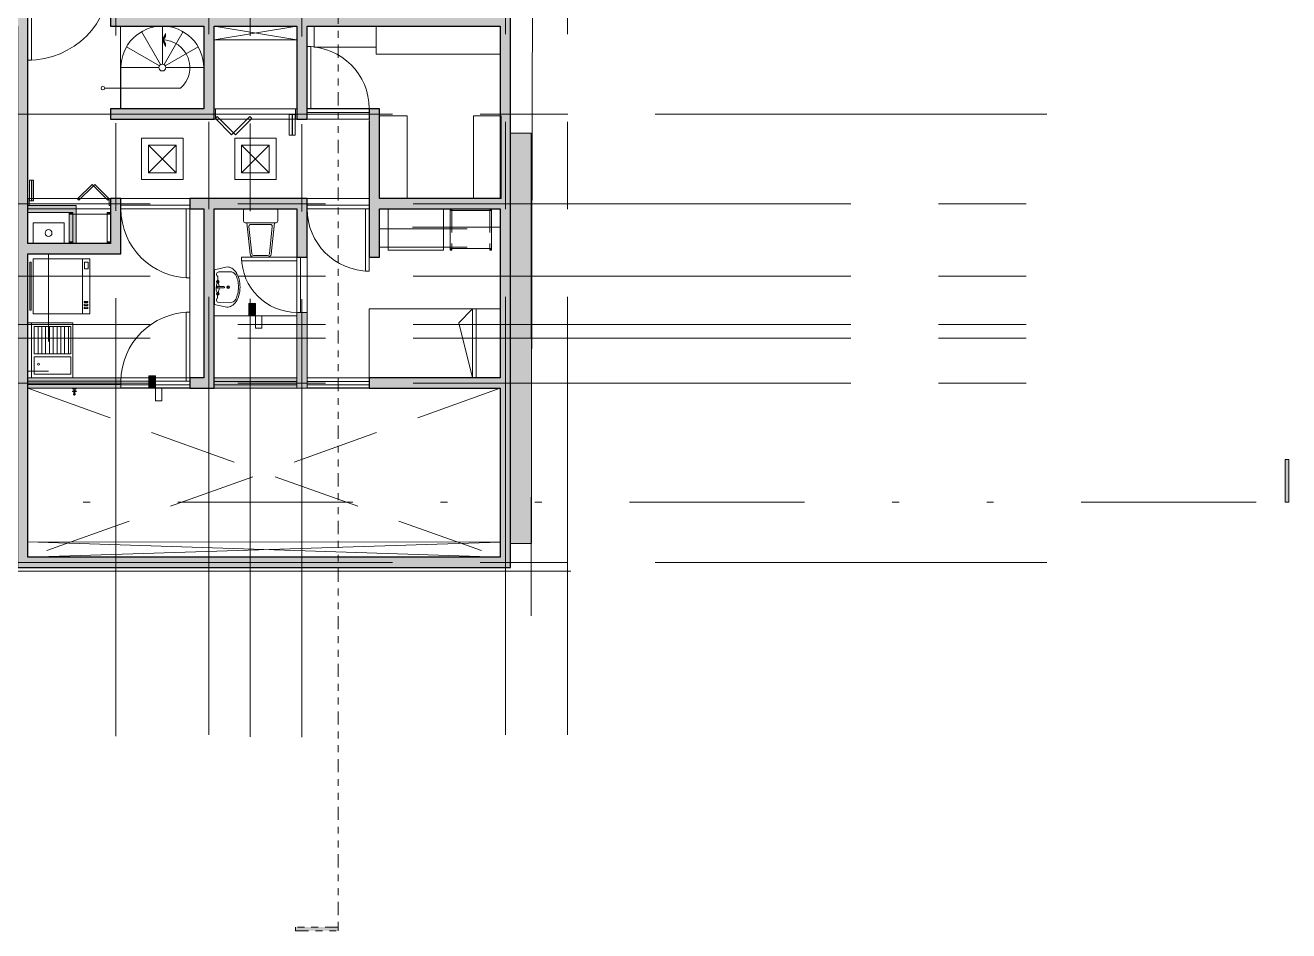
# Model space of a CAD drawing. Header units: metres. Extents: x -54 to 264, y -14 to 31.
# Drawn here: x 37.33 to 55.65, y -5.21 to 7.91 of the extents above; entities that cross this region are included whole.
import ezdxf
from ezdxf.enums import TextEntityAlignment as Align

# ---------------------------------------------------------------- set-up
doc = ezdxf.new("R2010")
doc.units = ezdxf.units.M
doc.header["$LTSCALE"] = 0.001
for name, pattern in [('CENTERX2', [101.6, 63.5, -12.7, 12.7, -12.7]), ('DIVIDEX2', [63.5, 25.4, -12.7, 0, -12.7, 0, -12.7]), ('HIDDEN2', [4.7625, 3.175, -1.5875]), ('HIDDENX2', [19.05, 12.7, -6.35])]:
    doc.linetypes.add(name, pattern=pattern)
doc.layers.get('0').update_dxf_attribs({"lineweight": 13, "true_color": 0x000000})
for name, color, linetype, lineweight, true_color in [('JACH-Anotaciones-Cotas-NivelesPiso-Grals', 7, 'Continuous', 13, 0x000000), ('JACH-Anotaciones-Cotas-NivelesPiso-Grals @ 0.075', 7, 'Continuous', 13, 0x000000), ('Jach-Anotaciones-Hatch-Lum100%', 7, 'Continuous', 13, 0x000000), ('Jach-Anotaciones-Hatch-Lum20%', 7, 'Continuous', 13, 0xcccccc), ('Jach-Anotaciones-Hatch-Lum30%', 7, 'Continuous', 9, 0xb3b3b3), ('Jach-Anotaciones-Hatch-Lum50%', 9, 'Continuous', 13, 0x808080), ('Jach-Anotaciones-Hatch-Lum80%', 250, 'Continuous', 13, 0x333333), ('JACH-Anotaciones-Lineas-CORTE', 7, 'DIVIDEX2', 18, 0x000000), ('JACH-Anotaciones-Lineas-CORTE @ 0.075', 7, 'DIVIDEX2', 18, 0x000000), ('JACH-Anotaciones-Lineas-EJES', 7, 'CENTERX2', 9, 0x666666), ('Jach-Anotaciones-LineasDetalle0.09mm', 7, 'Continuous', 15, 0x000000), ('JACH-Anotaciones-Textos-Lum100%', 7, 'Continuous', 13, 0x000000), ('JACH-Arq-Lineas-Piso', 7, 'Continuous', 13, 0x1a1a1a), ('JACH-Arq-Lineas-Proyeccion', 250, 'HIDDENX2', 13, 0x333333), ('JACH-Arq-Líneas-ProyeccionCerramientos', 7, 'HIDDENX2', 13, 0x000000), ('JACH-Arq-Mobiliario01-', 250, 'Continuous', 9, 0x333333), ('JACH-Arq-Muros01-Carga', 7, 'Continuous', 25, 0x000000), ('JACH-Arq-Muros03Bajos', 7, 'Continuous', 13, 0x404040), ('JACH-Arq-Puertas01-', 7, 'Continuous', 13, 0x404040), ('JACH-Arq-Ventanas-BajasyPisoTecho', 7, 'Continuous', 13, 0x404040)]:
    doc.layers.add(name, color=color, linetype=linetype, lineweight=lineweight, true_color=true_color)
doc.styles.add('01c-Arial-JACH(3mm)', font='arial.ttf', dxfattribs={"height": 3})

# ---------------------------------------------------------------- blocks, each defined once
blk = doc.blocks.new('*U74')
at = {"lineweight": 0, "ltscale": 100}
blk.add_wipeout([(0.075, 0.17), (0.075, -0.02), (-0.925, -0.02), (-0.925, 0.17)], dxfattribs=at).dxf.layer = 'Jach-Anotaciones-Hatch-Lum50%'
at = {"lineweight": 0}
blk.add_arc((0.075, 0), 1, 180, 270, dxfattribs=at)
at = {"lineweight": 30}
blk.add_wipeout([(0.021, 0), (0.021, -1), (0.075, -1), (0.075, 0)], dxfattribs=at)
blk.add_lwpolyline([(0.021, 0), (0.021, -1), (0.075, -1), (0.075, 0)], close=True)
at = {"layer": 'Jach-Anotaciones-Hatch-Lum50%', "color": 9}
blk.add_lwpolyline([(0.075, 0.054), (-0.925, 0.054), (-0.925, 0), (0.075, 0)], close=True, dxfattribs=at)
blk = doc.blocks.new('*U99')
at = {"lineweight": 0, "ltscale": 100}
h = blk.add_hatch(color=256, dxfattribs=at)
h.dxf.hatch_style = 1
h.paths.add_polyline_path([(0, 0), (0, -1.25), (2.4, -1.25), (2.4, 0)])
for points in [[(-2.4, 1.25), (-2.4, 0), (0, 0), (0, 1.25)], [(0, 0), (0, -1.25), (2.4, -1.25), (2.4, 0)]]:
    blk.add_lwpolyline(points, close=True, dxfattribs=at)
blk = doc.blocks.new('*U576')
at = {"layer": 'JACH-Anotaciones-Cotas-NivelesPiso-Grals @ 0.075', "xscale": -0.07500000000000002, "yscale": 0.07500000000000002, "zscale": 0.07500000000000002, "rotation": 269.9999999999965}
blk.add_blockref('*U99', (39.221, 2.65), dxfattribs=at)
blk = doc.blocks.new('*U70')
at = {"lineweight": 0, "ltscale": 100}
blk.add_wipeout([(-0.075, 0.17), (-0.075, -0.02), (1.125, -0.02), (1.125, 0.17)], dxfattribs=at).dxf.layer = 'Jach-Anotaciones-Hatch-Lum50%'
at = {"lineweight": 0}
blk.add_arc((-0.075, 0), 1.2, 270, 360, dxfattribs=at)
at = {"lineweight": 30}
blk.add_wipeout([(-0.021, 0), (-0.021, -1.2), (-0.075, -1.2), (-0.075, 0)], dxfattribs=at)
blk.add_lwpolyline([(-0.021, 0), (-0.021, -1.2), (-0.075, -1.2), (-0.075, 0)], close=True)
at = {"layer": 'Jach-Anotaciones-Hatch-Lum50%', "color": 9}
blk.add_lwpolyline([(-0.075, 0.054), (1.125, 0.054), (1.125, 0), (-0.075, 0)], close=True, dxfattribs=at)
blk = doc.blocks.new('*U77')
at = {"lineweight": 0, "ltscale": 100}
blk.add_wipeout([(0.075, 0.17), (0.075, -0.02), (-0.925, -0.02), (-0.925, 0.17)], dxfattribs=at).dxf.layer = 'Jach-Anotaciones-Hatch-Lum50%'
at = {"lineweight": 0}
blk.add_arc((0.075, 0), 1, 180, 270, dxfattribs=at)
at = {"lineweight": 30}
blk.add_wipeout([(0.021, 0), (0.021, -1), (0.075, -1), (0.075, 0)], dxfattribs=at)
blk.add_lwpolyline([(0.021, 0), (0.021, -1), (0.075, -1), (0.075, 0)], close=True)
at = {"layer": 'Jach-Anotaciones-Hatch-Lum50%', "color": 9}
blk.add_lwpolyline([(0.075, 0.054), (-0.925, 0.054), (-0.925, 0), (0.075, 0)], close=True, dxfattribs=at)
blk = doc.blocks.new('*U75')
at = {"lineweight": 0, "ltscale": 100}
blk.add_wipeout([(1.075, -0.17), (1.075, 0.02), (0.175, 0.02), (0.175, -0.17)], dxfattribs=at).dxf.layer = 'Jach-Anotaciones-Hatch-Lum50%'
at = {"lineweight": 0}
blk.add_arc((1.075, 0), 0.9, 90, 180, dxfattribs=at)
at = {"lineweight": 30}
blk.add_wipeout([(1.021, 0), (1.021, 0.9), (1.075, 0.9), (1.075, 0)], dxfattribs=at)
blk.add_lwpolyline([(1.021, 0), (1.021, 0.9), (1.075, 0.9), (1.075, 0)], close=True)
at = {"layer": 'Jach-Anotaciones-Hatch-Lum50%', "color": 9}
blk.add_lwpolyline([(1.075, -0.054), (0.175, -0.054), (0.175, 0), (1.075, 0)], close=True, dxfattribs=at)
blk = doc.blocks.new('*U76')
at = {"lineweight": 0, "ltscale": 100}
blk.add_wipeout([(0.245, 1), (0.055, 1), (0.055, 0.2), (0.245, 0.2)], dxfattribs=at).dxf.layer = 'Jach-Anotaciones-Hatch-Lum50%'
at = {"lineweight": 0}
blk.add_arc((0.075, 1), 0.8, 180, 270, dxfattribs=at)
at = {"lineweight": 30}
blk.add_wipeout([(0.075, 0.946), (-0.725, 0.946), (-0.725, 1), (0.075, 1)], dxfattribs=at)
blk.add_lwpolyline([(0.075, 0.946), (-0.725, 0.946), (-0.725, 1), (0.075, 1)], close=True)
at = {"layer": 'Jach-Anotaciones-Hatch-Lum50%', "color": 9}
blk.add_lwpolyline([(0.129, 1), (0.129, 0.2), (0.075, 0.2), (0.075, 1)], close=True, dxfattribs=at)
blk = doc.blocks.new('A$C274B7A8C')
for p, q in [((0, 0.525), (0, 0.675)), ((0.025, 0.7), (0.475, 0.7)), ((0.5, 0.675), (0.5, 0.525)), ((0.475, 0.5), (0.025, 0.5)), ((0.05, 0.5), (0.098, 0.045)), ((0.081, 0.447), (0.123, 0.047)), ((0.106, 0.475), (0.394, 0.475)), ((0.377, 0.047), (0.419, 0.447)), ((0.402, 0.045), (0.45, 0.5)), ((0.148, 0.025), (0.352, 0.025)), ((0.148, 0), (0.352, 0))]:
    blk.add_line(p, q)
for centre, radius, start, end in [((0.025, 0.675), 0.025, 90, 180), ((0.475, 0.675), 0.025, 0, 90), ((0.025, 0.525), 0.025, 180, 270), ((0.106, 0.45), 0.025, 90, 186.009), ((0.394, 0.45), 0.025, 353.991, 90), ((0.475, 0.525), 0.025, 270, 0), ((0.148, 0.05), 0.05, 186.009, 270), ((0.148, 0.05), 0.025, 186.009, 270), ((0.352, 0.05), 0.025, 270, 353.991), ((0.352, 0.05), 0.05, 270, 353.991)]:
    blk.add_arc(centre, radius, start, end)
blk = doc.blocks.new('A$C6AA41FE3')
at = {"linetype": 'ByBlock'}
for p, q in [((0.192, 0.585), (0.373, 0.544)), ((0.303, 0.514), (0.147, 0.519)), ((0.32, 0.513), (0.303, 0.514)), ((0.331, 0.507), (0.32, 0.513)), ((0.325, 0.452), (0.331, 0.455)), ((0.325, 0.409), (0.325, 0.452)), ((0.338, 0.498), (0.331, 0.507)), ((0.331, 0.455), (0.338, 0.464)), ((0.342, 0.487), (0.338, 0.498)), ((0.338, 0.464), (0.342, 0.475)), ((0.342, 0.475), (0.342, 0.487)), ((0.369, 0.04), (0.369, 0.544)), ((0.369, 0.544), (0.377, 0.544)), ((0.377, 0.041), (0.377, 0.544)), ((0.153, 0.295), (0.188, 0.295)), ((0.175, 0.315), (0.175, 0.277)), ((0.233, 0.303), (0.324, 0.303)), ((0.233, 0.302), (0.233, 0.303)), ((0.233, 0.286), (0.233, 0.287)), ((0.324, 0.286), (0.233, 0.286)), ((0.324, 0.303), (0.324, 0.302)), ((0.324, 0.286), (0.324, 0.286)), ((0.324, 0.138), (0.324, 0.194)), ((0.144, 0.069), (0.307, 0.072)), ((0.188, 0), (0.369, 0.04)), ((0.307, 0.072), (0.319, 0.074)), ((0.319, 0.074), (0.33, 0.08)), ((0.337, 0.123), (0.324, 0.138)), ((0.33, 0.08), (0.337, 0.089)), ((0.342, 0.112), (0.337, 0.123)), ((0.337, 0.089), (0.342, 0.1)), ((0.342, 0.1), (0.342, 0.112)), ((0.377, 0.041), (0.369, 0.041))]:
    blk.add_line(p, q, dxfattribs=at)
for centre, radius in [((0.324, 0.389), 0.0195), ((0.324, 0.389), 0.00849), ((0.172, 0.295), 0.0195), ((0.324, 0.214), 0.0195), ((0.324, 0.214), 0.00849)]:
    blk.add_circle(centre, radius, dxfattribs=at)
for centre, radius, start, end in [((0.241, 0.38), 0.221, 122.6461, 147.0936), ((0.186, 0.467), 0.118, 89.1785, 123.1413), ((0.188, 0.467), 0.118, 87.9266, 89.8113), ((0.474, 0.289), 0.474, 165.1956, 179.4863), ((0.33, 0.324), 0.326, 147.383, 164.6821), ((0.5, 0.291), 0.477, 167.7656, 179.7702), ((0.327, 0.326), 0.3, 152.1306, 167.3001), ((0.219, 0.381), 0.179, 147.7588, 151.7723), ((0.144, 0.429), 0.09, 88.2595, 147.7588), ((0.484, 0.302), 0.182, 157.4645, 179.7061), ((0.18, 0.304), 0.168, 334.4875, 24.1794), ((0.474, 0.293), 0.474, 180.0316, 194.3223), ((0.5, 0.294), 0.477, 180.2298, 192.2344), ((0.327, 0.259), 0.3, 192.6999, 207.8694), ((0.231, 0.294), 0.0078, 80.1551, 279.8449), ((0.484, 0.302), 0.182, 184.8087, 202.5355), ((0.324, 0.294), 0.013, 218.4979, 141.5021), ((0.324, 0.294), 0.0134, 270, 90), ((0.324, 0.294), 0.00798, 270, 90), ((0.33, 0.26), 0.326, 194.841, 212.14), ((0.24, 0.205), 0.221, 212.4413, 236.8887), ((0.219, 0.204), 0.179, 208.2281, 209.9799), ((0.142, 0.159), 0.09, 209.9799, 271.0537), ((0.185, 0.118), 0.118, 236.4084, 270.3713), ((0.186, 0.118), 0.118, 269.7541, 270.9471)]:
    blk.add_arc(centre, radius, start, end, dxfattribs=at)
blk = doc.blocks.new('A$C45054F6D')
at = {"linetype": 'Continuous'}
for p, q in [((0, 575), (560, 575)), ((0, 0), (0, 575)), ((34, 610), (522, 610)), ((34, 596), (34, 610)), ((522, 596), (34, 596)), ((522, 610), (522, 596)), ((560, 575), (560, 0)), ((560, 75), (0, 75)), ((33, 53), (103, 53)), ((33, 16), (33, 53)), ((103, 16), (33, 16)), ((103, 53), (103, 16)), ((432, 22), (432, 58)), ((432, 58), (444, 58)), ((444, 22), (432, 22)), ((444, 58), (444, 22)), ((462, 22), (462, 58)), ((462, 58), (474, 58)), ((474, 22), (462, 22)), ((474, 58), (474, 22)), ((492, 22), (492, 58)), ((492, 58), (504, 58)), ((504, 22), (492, 22)), ((504, 58), (504, 22)), ((560, 0), (0, 0))]:
    blk.add_line(p, q, dxfattribs=at)
blk = doc.blocks.new('A$C22696d2a')
for p, q in [((0, 0.65), (0.8, 0.65)), ((0, 0), (0, 0.65)), ((0.055, 0.623), (0.305, 0.623)), ((0.055, 0.093), (0.055, 0.623)), ((0.305, 0.093), (0.305, 0.623)), ((0.348, 0.623), (0.745, 0.623)), ((0.348, 0.093), (0.348, 0.623)), ((0.348, 0.588), (0.745, 0.588)), ((0.745, 0.093), (0.745, 0.623)), ((0.8, 0), (0.8, 0.65)), ((0.348, 0.533), (0.745, 0.533)), ((0.348, 0.478), (0.745, 0.478)), ((0.348, 0.423), (0.745, 0.423)), ((0.348, 0.368), (0.745, 0.368)), ((0.348, 0.313), (0.745, 0.313)), ((0.348, 0.258), (0.745, 0.258)), ((0.348, 0.203), (0.745, 0.203)), ((0, 0.055), (0.8, 0.055)), ((0, 0), (0.8, 0)), ((0.055, 0.093), (0.305, 0.093)), ((0.348, 0.148), (0.745, 0.148)), ((0.348, 0.093), (0.745, 0.093))]:
    blk.add_line(p, q)
blk.add_circle((0.198, 0.155), 0.015)
blk = doc.blocks.new('A$C68751BDF')
for p, q in [((-0.1, 1.9), (-0.1, 0)), ((0.9, 1.9), (-0.1, 1.9)), ((0.9, 0), (0.9, 1.9)), ((-0.05, 1.55), (-0.1, 1.55)), ((-0.1, 1.5), (0.7, 1.3)), ((0.9, 1.5), (-0.1, 1.5)), ((-0.1, 1.5), (0.7, 1.3)), ((0.9, 1.5), (-0.1, 1.5)), ((0.9, 1.55), (-0.05, 1.55)), ((0.7, 1.3), (0.9, 1.5)), ((0.7, 1.3), (0.9, 1.5)), ((-0.1, 0), (0.9, 0))]:
    blk.add_line(p, q)
blk = doc.blocks.new('*U78')
at = {"lineweight": 0, "ltscale": 100}
blk.add_wipeout([(0.075, 0.17), (0.075, -0.02), (-0.825, -0.02), (-0.825, 0.17)], dxfattribs=at).dxf.layer = 'Jach-Anotaciones-Hatch-Lum50%'
at = {"lineweight": 0}
blk.add_arc((0.075, 0), 0.9, 180, 270, dxfattribs=at)
at = {"lineweight": 30}
blk.add_wipeout([(0.021, 0), (0.021, -0.9), (0.075, -0.9), (0.075, 0)], dxfattribs=at)
blk.add_lwpolyline([(0.021, 0), (0.021, -0.9), (0.075, -0.9), (0.075, 0)], close=True)
at = {"layer": 'Jach-Anotaciones-Hatch-Lum50%', "color": 9}
blk.add_lwpolyline([(0.075, 0.054), (-0.825, 0.054), (-0.825, 0), (0.075, 0)], close=True, dxfattribs=at)
blk = doc.blocks.new('*U93')
at = {"lineweight": 0, "ltscale": 100}
h = blk.add_hatch(color=256, dxfattribs=at)
h.dxf.hatch_style = 1
h.paths.add_polyline_path([(0, 0), (0, -1.25), (2.4, -1.25), (2.4, 0)])
for points in [[(-2.4, 1.25), (-2.4, 0), (0, 0), (0, 1.25)], [(0, 0), (0, -1.25), (2.4, -1.25), (2.4, 0)]]:
    blk.add_lwpolyline(points, close=True, dxfattribs=at)
blk = doc.blocks.new('*U586')
at = {"layer": 'JACH-Anotaciones-Cotas-NivelesPiso-Grals @ 0.075', "xscale": -0.07500000000000002, "yscale": 0.07500000000000002, "zscale": 0.07500000000000002, "rotation": 270}
blk.add_blockref('*U93', (40.671, 3.7), dxfattribs=at)
blk = doc.blocks.new('*U293')
at = {"lineweight": 0, "ltscale": 100}
h = blk.add_hatch(color=256, dxfattribs=at)
h.dxf.hatch_style = 1
h.paths.add_polyline_path([(-345.27, 0), (-344.58, 0), (-344.58, 8.25), (-345.27, 8.25)])
blk.add_lwpolyline([(-345.27, 8.25), (-344.58, 8.25), (-344.58, 0), (-345.27, 0)], close=True, dxfattribs=at)
at = {"linetype": 'DIVIDEX2', "lineweight": 0, "ltscale": 100}
blk.add_lwpolyline([(-810.48, 0), (-344.58, 0)], dxfattribs=at)
at = {"lineweight": 0, "ltscale": 100, "style": '01c-Arial-JACH(3mm)'}
for tag, p in [('JACH-SECCIONMURO', (-815.98, 2.11)), ('NO.DEPLANO', (-815.98, -1.99))]:
    blk.add_attdef(tag, text='', height=3, dxfattribs=at).set_placement(p, align=Align.MIDDLE_CENTER)
blk = doc.blocks.new('*U651')
at = {"layer": 'JACH-Anotaciones-Lineas-CORTE @ 0.075', "xscale": -0.075, "yscale": 0.075, "zscale": 0.075, "rotation": 90}
blk.add_blockref('*U293', (41.871, -31.058), dxfattribs=at)

msp = doc.modelspace()

# ---------------------------------------------------------------- hatches: boundary and pattern name
at = {"ltscale": 100}
h = msp.add_hatch(color=256, dxfattribs=at)
h.dxf.hatch_style = 1
h.paths.add_polyline_path([(39.321, 7.7), (39.365, 7.793), (39.365, 7.751), (39.336, 7.7)])
h = msp.add_hatch(color=256, dxfattribs=at)
h.dxf.hatch_style = 1
h.paths.add_polyline_path([(39.321, 7.7), (39.365, 7.607), (39.365, 7.649), (39.336, 7.7)])
at = {"layer": 'Jach-Anotaciones-Hatch-Lum20%', "ltscale": 100}
h = msp.add_hatch(color=256, dxfattribs=at)
h.dxf.hatch_style = 1
h.paths.add_polyline_path([(44.371, 6.35), (44.671, 6.35), (44.672, 0.4), (44.371, 0.4)])
at = {"layer": 'Jach-Anotaciones-Hatch-Lum30%', "ltscale": 100}
h = msp.add_hatch(color=256, dxfattribs=at)
h.dxf.hatch_style = 1
h.paths.add_polyline_path([(37.971, 4.75), (37.971, 5.2), (37.371, 5.2), (37.371, 5.3), (38.071, 5.3), (38.071, 4.75)])
at = {"layer": 'Jach-Anotaciones-Hatch-Lum50%', "ltscale": 100}
h = msp.add_hatch(color=256, dxfattribs=at)
h.dxf.hatch_style = 1
h.paths.add_polyline_path([(40.071, 2.8), (41.271, 2.8), (41.271, 2.65), (40.071, 2.65)])
at = {"layer": 'JACH-Anotaciones-Lineas-CORTE', "lineweight": 0, "ltscale": 100}
h = msp.add_hatch(color=256, dxfattribs=at)
h.dxf.hatch_style = 1
h.paths.add_polyline_path([(55.603, 1), (55.655, 1), (55.655, 1.619), (55.603, 1.619)])

# ---------------------------------------------------------------- linework, layer by layer
at = {"ltscale": 100}
for points in [[(39.321, 7.7), (39.365, 7.793), (39.365, 7.751), (39.336, 7.7)], [(39.321, 7.7), (39.365, 7.607), (39.365, 7.649), (39.336, 7.7)]]:
    msp.add_lwpolyline(points, close=True, dxfattribs=at)
at = {"layer": 'Jach-Anotaciones-Hatch-Lum100%', "ltscale": 100}
for points in [[(44.371, 6.35), (44.671, 6.35), (44.672, 0.4), (44.371, 0.4)], [(40.071, 2.8), (41.271, 2.8), (41.271, 2.65), (40.071, 2.65)], [(40.071, 2.7), (40.071, 2.75), (41.271, 2.75), (41.271, 2.7)]]:
    msp.add_lwpolyline(points, close=True, dxfattribs=at)
at = {"layer": 'JACH-Anotaciones-Lineas-CORTE', "ltscale": 100}
msp.add_lwpolyline([(-6.735, 2.2), (6.795, 2.2), (6.795, 1), (55.603, 1)], dxfattribs=at)
at = {"layer": 'JACH-Anotaciones-Lineas-CORTE', "lineweight": 0, "ltscale": 100}
msp.add_lwpolyline([(55.603, 1.619), (55.655, 1.619), (55.655, 1), (55.603, 1)], close=True, dxfattribs=at)
at = {"layer": 'JACH-Anotaciones-Lineas-EJES', "ltscale": 100}
for points in [[(39.996, -2.375), (39.996, 25.89)], [(44.296, -2.375), (44.296, 25.875)], [(45.196, -2.375), (45.196, 25.875)], [(-4.331, 0.125), (52.147, 0.125)]]:
    msp.add_lwpolyline(points, dxfattribs=at)
at = {"layer": 'Jach-Anotaciones-LineasDetalle0.09mm', "ltscale": 100}
for points in [[(40.071, 6.55), (40.09, 6.55), (40.09, 6.7), (40.071, 6.7)], [(41.162, 6.621), (41.162, 6.321), (41.202, 6.321), (41.202, 6.621)], [(41.207, 6.621), (41.207, 6.321), (41.247, 6.321), (41.247, 6.621)], [(41.271, 6.55), (41.252, 6.55), (41.252, 6.7), (41.271, 6.7)], [(40.354, 6.353), (40.118, 6.589), (40.09, 6.561), (40.326, 6.325)], [(40.354, 6.353), (40.59, 6.589), (40.618, 6.561), (40.382, 6.325)], [(37.371, 5.4), (37.39, 5.4), (37.39, 5.3), (37.371, 5.3)], [(38.571, 5.4), (38.552, 5.4), (38.552, 5.3), (38.571, 5.3)], [(43.396, 4.65), (42.596, 4.65), (42.596, 5.25), (43.396, 5.25)], [(43.496, 5.225), (43.521, 5.225), (43.521, 5.25), (43.496, 5.25)], [(43.496, 5.225), (44.096, 5.225), (44.096, 4.675), (43.496, 4.675)], [(43.497, 5.226), (43.519, 5.226), (43.519, 5.248), (43.497, 5.248)], [(44.071, 5.225), (44.096, 5.225), (44.096, 5.25), (44.071, 5.25)], [(44.072, 5.226), (44.094, 5.226), (44.094, 5.248), (44.072, 5.248)], [(43.496, 4.675), (43.521, 4.675), (43.521, 4.65), (43.496, 4.65)], [(43.497, 4.673), (43.519, 4.673), (43.519, 4.651), (43.497, 4.651)], [(44.071, 4.675), (44.096, 4.675), (44.096, 4.65), (44.071, 4.65)], [(44.072, 4.673), (44.094, 4.673), (44.094, 4.651), (44.072, 4.651)]]:
    msp.add_lwpolyline(points, close=True, dxfattribs=at)
for points in [[(43.519, 5.248), (43.497, 5.226)], [(43.497, 5.248), (43.519, 5.226)], [(44.094, 5.248), (44.072, 5.226)], [(44.072, 5.248), (44.094, 5.226)], [(43.519, 4.651), (43.497, 4.673)], [(43.497, 4.651), (43.519, 4.673)], [(44.094, 4.651), (44.072, 4.673)], [(44.072, 4.651), (44.094, 4.673)]]:
    msp.add_lwpolyline(points, dxfattribs=at)
at = {"layer": 'JACH-Anotaciones-Textos-Lum100%', "ltscale": 100}
msp.add_circle((38.458, 7), 0.025, dxfattribs=at)
at = {"layer": 'JACH-Arq-Lineas-Piso', "ltscale": 100}
for points in [[(39.321, 7.9, 0.414214), (38.721, 7.3, 0.414214)], [(39.321, 7.9, -0.414214), (39.921, 7.3, -0.414214)]]:
    msp.add_lwpolyline(points, format="xyb", dxfattribs=at)
for points in [[(39.321, 7.35), (39.321, 7.9)], [(39.296, 7.343), (39.021, 7.82)], [(39.346, 7.343), (39.621, 7.82)], [(39.278, 7.325), (38.801, 7.6)], [(39.364, 7.325), (39.84, 7.6)], [(39.271, 7.3), (38.721, 7.3)], [(39.371, 7.3), (39.921, 7.3), (39.921, 6.7), (38.721, 6.7), (38.721, 7.3), (39.271, 7.3)], [(39.371, 7.3), (39.921, 7.3)], [(41.421, 2.65), (42.321, 2.65)], [(44.221, 0.2), (37.371, 0.422)], [(44.221, 0.42), (37.371, 0.202)]]:
    msp.add_lwpolyline(points, dxfattribs=at)
for points in [[(40.071, 7.9), (41.271, 7.9), (41.271, 7.7), (40.071, 7.7)], [(37.371, 0.422), (37.371, 0.202), (44.221, 0.2), (44.221, 0.42)]]:
    msp.add_lwpolyline(points, close=True, dxfattribs=at)
at = {"layer": 'JACH-Arq-Lineas-Piso'}
msp.add_lwpolyline([(45.243, 0), (44.671, 0), (44.671, -0.65)], dxfattribs=at)
at = {"layer": 'JACH-Arq-Lineas-Piso', "ltscale": 100}
msp.add_circle((39.321, 7.3), 0.05, dxfattribs=at)
at = {"layer": 'JACH-Arq-Lineas-Proyeccion', "ltscale": 100}
for points in [[(40.071, 7.9), (41.271, 7.7)], [(41.271, 7.9), (40.071, 7.7)], [(40.071, 6.7), (41.271, 6.7)], [(40.071, 6.55), (41.271, 6.55)], [(39.121, 6.175), (39.521, 5.775)], [(39.521, 6.175), (39.121, 5.775)], [(40.471, 6.175), (40.871, 5.775)], [(40.871, 6.175), (40.471, 5.775)], [(37.971, 5.175), (38.021, 5.2)], [(38.021, 5.175), (37.971, 5.2)], [(38.521, 5.175), (38.571, 5.2)], [(38.571, 5.175), (38.521, 5.2)], [(37.971, 4.75), (38.021, 4.775)], [(38.021, 4.75), (37.971, 4.775)], [(38.521, 4.75), (38.571, 4.775)], [(38.571, 4.75), (38.521, 4.775)], [(42.471, 4.694), (44.221, 4.694)]]:
    msp.add_lwpolyline(points, dxfattribs=at)
for points in [[(39.021, 5.675), (39.621, 5.675), (39.621, 6.275), (39.021, 6.275)], [(40.371, 5.675), (40.971, 5.675), (40.971, 6.275), (40.371, 6.275)], [(39.121, 5.775), (39.521, 5.775), (39.521, 6.175), (39.121, 6.175)], [(40.471, 5.775), (40.871, 5.775), (40.871, 6.175), (40.471, 6.175)], [(38.021, 5.2), (37.971, 5.2), (37.971, 5.175), (38.021, 5.175)], [(37.971, 4.75), (38.571, 4.75), (38.571, 5.175), (38.521, 5.175), (38.521, 5.175), (37.971, 5.175)], [(37.971, 5.175), (38.021, 5.175), (38.021, 4.75), (37.971, 4.75)], [(38.571, 5.2), (38.521, 5.2), (38.521, 5.175), (38.571, 5.175)], [(38.521, 5.175), (38.571, 5.175), (38.571, 4.75), (38.521, 4.75)], [(42.471, 4.962), (44.221, 4.962), (44.221, 4.987), (42.471, 4.987)], [(38.021, 4.775), (37.971, 4.775), (37.971, 4.75), (38.021, 4.75)], [(38.571, 4.775), (38.521, 4.775), (38.521, 4.75), (38.571, 4.75)]]:
    msp.add_lwpolyline(points, close=True, dxfattribs=at)
at = {"layer": 'JACH-Arq-Lineas-Proyeccion', "linetype": 'HIDDEN2', "ltscale": 100}
for points in [[(43.496, 5.225), (43.521, 5.225), (43.521, 4.675), (43.496, 4.675)], [(44.096, 5.225), (44.071, 5.225), (44.071, 4.675), (44.096, 4.675)]]:
    msp.add_lwpolyline(points, close=True, dxfattribs=at)
at = {"layer": 'JACH-Arq-Lineas-Proyeccion', "lineweight": 0, "ltscale": 100}
msp.add_lwpolyline([(37.371, 4.6), (37.671, 4.6), (37.671, 2.9), (37.371, 2.9)], close=True, dxfattribs=at)
at = {"layer": 'JACH-Arq-Líneas-ProyeccionCerramientos', "lineweight": 0, "ltscale": 100}
msp.add_lwpolyline([(38.716, 6.7), (38.716, 7.9)], dxfattribs=at)
for points in [[(37.371, 5.4), (38.571, 5.4), (38.571, 5.25), (37.371, 5.25)], [(42.321, 2.8), (41.421, 2.8), (41.421, 2.655), (42.321, 2.655)]]:
    msp.add_lwpolyline(points, close=True, dxfattribs=at)
at = {"layer": 'JACH-Arq-Mobiliario01-', "ltscale": 500000}
for p, q in [((38.048, 2.65), (38.018, 2.65)), ((38.018, 2.65), (38.018, 2.644)), ((38.018, 2.644), (38.021, 2.644)), ((38.046, 2.644), (38.021, 2.644)), ((38.073, 2.65), (38.043, 2.65)), ((38.043, 2.65), (38.043, 2.644)), ((38.043, 2.644), (38.046, 2.644)), ((38.071, 2.644), (38.046, 2.644)), ((38.046, 2.644), (38.048, 2.644)), ((38.048, 2.644), (38.048, 2.65)), ((38.071, 2.644), (38.073, 2.644)), ((38.073, 2.644), (38.073, 2.65))]:
    msp.add_line(p, q, dxfattribs=at)
at = {"layer": 'JACH-Arq-Mobiliario01-', "ltscale": 100}
for points in [[(42.421, 7.897), (44.221, 7.897), (44.221, 7.495), (42.421, 7.495)], [(42.471, 6.6), (42.871, 6.6), (42.871, 5.4), (42.471, 5.4)], [(43.833, 6.6), (44.233, 6.6), (44.233, 5.4), (43.833, 5.4)], [(37.446, 5.05), (37.896, 5.05), (37.896, 4.75), (37.446, 4.75)]]:
    msp.add_lwpolyline(points, close=True, dxfattribs=at)
msp.add_circle((37.671, 4.9), 0.05, dxfattribs=at)
at = {"layer": 'JACH-Arq-Mobiliario01-', "ltscale": 500000}
for centre, radius, start, end in [((38.035, 2.67), 0.0626, 263.0972, 276.8877), ((38.035, 2.541), 0.0621, 83.0858, 96.9293), ((37.96, 2.623), 0.0766, 350.0497, 16.113), ((38.046, 2.563), 0.0125, 129.6118, 50.8442), ((38.046, 2.563), 0.0125, 134.4716, 45.5284), ((38.046, 2.605), 0.0116, 10.8732, 169.1268), ((38.046, 2.605), 0.0116, 190.8726, 349.1274), ((37.877, 2.581), 0.161, 353.6054, 5.7852), ((38.057, 2.67), 0.0626, 263.1123, 276.9028), ((38.057, 2.541), 0.0621, 83.0707, 96.9142), ((38.214, 2.581), 0.161, 174.2148, 186.3946), ((38.132, 2.623), 0.0766, 163.887, 189.9503), ((38.046, 2.563), 0.00875, 180, 0)]:
    msp.add_arc(centre, radius, start, end, dxfattribs=at)
for centre, major_axis, ratio, start_param, end_param in [((38.024, 2.605), (-0.00646, 0), 0.495413, 4.111151, 8.45522), ((38.046, 2.605), (-0.00655, 0), 0.490667, 4.084846, 5.339932), ((38.046, 2.605), (-0.00655, 0), 0.490667, 0.948644, 2.192949)]:
    msp.add_ellipse(centre, major_axis=major_axis, ratio=ratio, start_param=start_param, end_param=end_param, dxfattribs=at)
at = {"layer": 'JACH-Arq-Mobiliario01-', "ltscale": 500000, "extrusion": (0, 0, -1)}
msp.add_ellipse((38.068, 2.605), major_axis=(0.00646, 0), ratio=0.495413, start_param=4.111151, end_param=8.45522, dxfattribs=at)
at = {"layer": 'JACH-Arq-Muros03Bajos', "ltscale": 100}
msp.add_lwpolyline([(37.971, 4.75), (37.971, 5.2), (37.371, 5.2), (37.371, 5.3), (38.071, 5.3), (38.071, 4.75)], close=True, dxfattribs=at)
at = {"layer": 'JACH-Arq-Puertas01-', "ltscale": 100}
for points in [[(37.422, 5.367), (37.422, 5.667), (37.395, 5.667), (37.395, 5.367)], [(37.454, 5.367), (37.454, 5.667), (37.427, 5.667), (37.427, 5.367)], [(38.321, 5.587), (38.109, 5.375), (38.09, 5.394), (38.302, 5.606)], [(38.321, 5.587), (38.533, 5.375), (38.552, 5.394), (38.34, 5.606)]]:
    msp.add_lwpolyline(points, close=True, dxfattribs=at)
at = {"layer": 'JACH-Arq-Ventanas-BajasyPisoTecho', "ltscale": 100}
msp.add_lwpolyline([(41.421, 2.7), (41.421, 2.75), (42.321, 2.75), (42.321, 2.7)], close=True, dxfattribs=at)

# ---------------------------------------------------------------- block references
at = {"layer": 'JACH-Arq-Mobiliario01-', "ltscale": 100, "xscale": -0.001428571428571471, "yscale": 0.001428571428571471, "zscale": 0.001428571428571471, "rotation": 90}
msp.add_blockref('A$C45054F6D', (38.27, 4.527), dxfattribs=at)
at = {"layer": 'JACH-Arq-Mobiliario01-', "ltscale": 100, "xscale": -1, "rotation": 270}
for name, p in [('A$C68751BDF', (42.321, 2.9)), ('A$C22696d2a', (37.371, 2.8))]:
    msp.add_blockref(name, p, dxfattribs=at)
at = {"layer": 'JACH-Arq-Puertas01-', "ltscale": 100, "xscale": -1, "rotation": 180}
msp.add_blockref('*U74', (39.646, 2.752), dxfattribs=at)

# ---------------------------------------------------------------- next in the draw order: hatches: boundary and pattern name
at = {"layer": 'Jach-Anotaciones-Hatch-Lum50%', "ltscale": 100}
h = msp.add_hatch(color=256, dxfattribs=at)
h.dxf.hatch_style = 1
h.paths.add_polyline_path([(37.371, 2.8), (38.721, 2.8), (38.721, 2.65), (37.371, 2.65)])
at = {"layer": 'Jach-Anotaciones-Hatch-Lum80%', "ltscale": 100}
h = msp.add_hatch(color=256, dxfattribs=at)
h.dxf.hatch_style = 1
h.paths.add_polyline_path([(44.221, 8.7), (44.221, 8.05), (40.671, 8.05), (40.671, 8.7), (40.521, 8.7), (40.521, 8.05), (38.721, 8.05), (38.721, 8.775), (38.571, 8.775), (38.571, 7.9), (39.921, 7.9), (39.921, 6.7), (38.571, 6.7), (38.571, 6.55), (40.071, 6.55), (40.071, 7.9), (41.271, 7.9), (41.271, 6.55), (41.421, 6.55), (41.421, 7.9), (44.221, 7.9), (44.221, 5.4), (42.471, 5.4), (42.471, 6.7), (42.321, 6.7), (42.321, 4.55), (42.471, 4.55), (42.471, 5.25), (44.221, 5.25), (44.221, 2.8), (42.321, 2.8), (42.321, 2.65), (44.221, 2.65), (44.221, 0.2), (37.371, 0.2), (37.371, 2.65), (37.371, 2.8), (37.371, 4.6), (38.721, 4.6), (38.721, 5.4), (38.571, 5.4), (38.571, 5.325), (38.571, 4.75), (37.371, 4.75), (37.371, 8.775), (37.221, 8.775), (37.221, 8.05), (32.821, 8.05), (32.821, 8.775), (32.671, 8.775), (32.671, 8.625), (32.671, 7.2), (32.971, 7.2), (32.971, 7.9), (37.221, 7.9), (37.221, 0.05), (44.371, 0.05), (44.371, 8.55), (45.271, 8.55), (45.271, 8.7)])
h = msp.add_hatch(color=256, dxfattribs=at)
h.dxf.hatch_style = 1
h.paths.add_polyline_path([(41.271, 3.75), (41.271, 2.65), (41.421, 2.65), (41.421, 3.75)], flags=17)
h.paths.add_polyline_path([(40.071, 2.65), (40.071, 5.25), (41.271, 5.25), (41.271, 4.55), (41.421, 4.55), (41.421, 5.4), (39.721, 5.4), (39.721, 5.25), (39.921, 5.25), (39.921, 2.8), (39.721, 2.8), (39.721, 2.65)])

# ---------------------------------------------------------------- next in the draw order: linework, layer by layer
at = {"layer": 'Jach-Anotaciones-Hatch-Lum100%', "ltscale": 100}
for points in [[(37.371, 2.8), (38.721, 2.8), (38.721, 2.65), (37.371, 2.65)], [(37.371, 2.703), (37.371, 2.753), (38.721, 2.753), (38.721, 2.703)]]:
    msp.add_lwpolyline(points, close=True, dxfattribs=at)
at = {"layer": 'JACH-Anotaciones-Lineas-EJES', "ltscale": 100}
for points in [[(22.636, 3.575), (52.147, 3.575)], [(22.636, 3.375), (52.147, 3.375)], [(22.636, 2.725), (52.147, 2.725)]]:
    msp.add_lwpolyline(points, dxfattribs=at)
at = {"layer": 'JACH-Arq-Lineas-Piso', "ltscale": 100}
msp.add_lwpolyline([(38.721, 2.65), (39.721, 2.65)], dxfattribs=at)
msp.add_lwpolyline([(38.721, 2.65), (39.721, 2.65)], dxfattribs=at)
at = {"layer": 'JACH-Arq-Lineas-Proyeccion', "ltscale": 100}
for points in [[(37.371, 2.65), (44.221, 0.2)], [(44.221, 2.65), (37.371, 0.2)]]:
    msp.add_lwpolyline(points, dxfattribs=at)
at = {"layer": 'JACH-Arq-Líneas-ProyeccionCerramientos', "lineweight": 0, "ltscale": 100}
msp.add_lwpolyline([(38.721, 2.8), (39.721, 2.8), (39.721, 2.655), (38.721, 2.655)], close=True, dxfattribs=at)

# ---------------------------------------------------------------- next in the draw order: block references
at = {"layer": 'JACH-Anotaciones-Cotas-NivelesPiso-Grals', "lineweight": 0}
msp.add_blockref('*U576', (0, 0), dxfattribs=at)

# ---------------------------------------------------------------- next in the draw order: block references
at = {"layer": 'JACH-Arq-Puertas01-', "ltscale": 100}
for name, p in [('*U70', (37.446, 8.605)), ('*U77', (39.646, 5.25))]:
    msp.add_blockref(name, p, dxfattribs=at)
at = {"layer": 'JACH-Arq-Puertas01-', "ltscale": 100, "xscale": -1, "rotation": 180}
msp.add_blockref('*U75', (41.246, 5.25), dxfattribs=at)

# ---------------------------------------------------------------- next in the draw order: linework, layer by layer
at = {"ltscale": 100}
msp.add_lwpolyline([(39.321, 7.7, -0.69108), (39.585, 7), (38.483, 7)], format="xyb", dxfattribs=at)
at = {"layer": 'JACH-Anotaciones-Lineas-EJES', "ltscale": 100}
for points in [[(38.646, -2.396), (38.646, 25.895)], [(22.636, 5.325), (52.147, 5.325)]]:
    msp.add_lwpolyline(points, dxfattribs=at)
at = {"layer": 'JACH-Arq-Líneas-ProyeccionCerramientos', "lineweight": 0, "ltscale": 100}
for points in [[(39.721, 5.4), (38.721, 5.4), (38.721, 5.25), (39.721, 5.25)], [(42.321, 5.4), (41.421, 5.4), (41.421, 5.25), (42.321, 5.25)]]:
    msp.add_lwpolyline(points, close=True, dxfattribs=at)
at = {"layer": 'JACH-Arq-Mobiliario01-', "ltscale": 100}
msp.add_lwpolyline([(39.921, 5.25), (39.721, 5.25), (39.721, 2.8), (39.921, 2.8)], close=True, dxfattribs=at)

# ---------------------------------------------------------------- next in the draw order: block references
at = {"layer": 'JACH-Arq-Puertas01-', "ltscale": 100}
msp.add_blockref('*U76', (41.196, 3.55), dxfattribs=at)

# ---------------------------------------------------------------- next in the draw order: linework, layer by layer
at = {"layer": 'Jach-Anotaciones-Hatch-Lum80%', "color": 3, "ltscale": 100}
msp.add_lwpolyline([(41.271, 2.65), (41.421, 2.65), (41.421, 3.75), (41.271, 3.75), (41.271, 2.8)], close=True, dxfattribs=at)
at = {"layer": 'JACH-Anotaciones-Lineas-EJES', "ltscale": 100}
for points in [[(40.596, -2.402), (40.596, 25.888)], [(22.636, 4.275), (52.147, 4.275)]]:
    msp.add_lwpolyline(points, dxfattribs=at)
at = {"layer": 'JACH-Arq-Lineas-Piso', "ltscale": 100}
msp.add_lwpolyline([(41.271, 2.8), (41.271, 3.7), (40.071, 3.7), (40.071, 2.8)], dxfattribs=at)
at = {"layer": 'JACH-Arq-Líneas-ProyeccionCerramientos', "lineweight": 0, "ltscale": 100}
msp.add_lwpolyline([(41.421, 4.55), (41.271, 4.55), (41.271, 3.75), (41.421, 3.75)], close=True, dxfattribs=at)
at = {"layer": 'JACH-Arq-Muros01-Carga', "color": 3, "ltscale": 100}
for points in [[(32.671, 8.775), (32.671, 7.2), (32.971, 7.2), (32.971, 7.9), (37.221, 7.9), (37.221, 0.05), (44.371, 0.05), (44.371, 8.55)], [(38.571, 8.775), (38.571, 7.9), (39.921, 7.9), (39.921, 6.7), (38.571, 6.7), (38.571, 6.55), (40.071, 6.55), (40.071, 7.9), (41.271, 7.9), (41.271, 6.55), (41.421, 6.55), (41.421, 7.9), (44.221, 7.9), (44.221, 5.4), (42.471, 5.4), (42.471, 6.7), (42.321, 6.7), (42.321, 4.55), (42.471, 4.55), (42.471, 5.25), (44.221, 5.25), (44.221, 2.8), (42.321, 2.8), (42.321, 2.65), (44.221, 2.65), (44.221, 0.2), (37.371, 0.2), (37.371, 2.65), (37.371, 2.8), (37.371, 4.6), (38.721, 4.6), (38.721, 5.4), (38.571, 5.4), (38.571, 5.325), (38.571, 4.75), (37.371, 4.75), (37.371, 8.775)]]:
    msp.add_lwpolyline(points, dxfattribs=at)
msp.add_lwpolyline([(40.071, 2.8), (40.071, 5.25), (41.271, 5.25), (41.271, 4.55), (41.421, 4.55), (41.421, 5.4), (39.721, 5.4), (39.721, 5.25), (39.921, 5.25), (39.921, 2.8), (39.721, 2.8), (39.721, 2.65), (40.071, 2.65)], close=True, dxfattribs=at)

# ---------------------------------------------------------------- next in the draw order: block references
at = {"layer": 'JACH-Anotaciones-Cotas-NivelesPiso-Grals', "lineweight": 0}
msp.add_blockref('*U586', (0, 0), dxfattribs=at)
at = {"layer": 'JACH-Arq-Mobiliario01-', "ltscale": 100, "xscale": -1, "rotation": 359.9798579888546}
msp.add_blockref('A$C274B7A8C', (40.996, 4.55), dxfattribs=at)
at = {"layer": 'JACH-Arq-Mobiliario01-', "ltscale": 100, "rotation": 179.9496377388805}
msp.add_blockref('A$C6AA41FE3', (40.448, 4.409), dxfattribs=at)

# ---------------------------------------------------------------- next in the draw order: block references
at = {"layer": 'JACH-Arq-Puertas01-', "ltscale": 100, "rotation": 180}
msp.add_blockref('*U78', (41.496, 6.704), dxfattribs=at)

# ---------------------------------------------------------------- next in the draw order: linework, layer by layer
at = {"layer": 'JACH-Anotaciones-Lineas-EJES', "ltscale": 100}
for points in [[(41.346, -2.409), (41.346, 25.882)], [(-4.331, 6.625), (52.147, 6.625)]]:
    msp.add_lwpolyline(points, dxfattribs=at)
at = {"layer": 'JACH-Arq-Lineas-Piso', "ltscale": 100}
msp.add_lwpolyline([(0.085, 21.654), (44.72, 21.499), (44.671, 0), (0, 0)], close=True, dxfattribs=at)
at = {"layer": 'JACH-Arq-Líneas-ProyeccionCerramientos', "lineweight": 0, "ltscale": 100}
msp.add_lwpolyline([(42.321, 6.7), (41.421, 6.7), (41.421, 6.55), (42.321, 6.55)], close=True, dxfattribs=at)
at = {"layer": 'JACH-Arq-Mobiliario01-', "ltscale": 100}
msp.add_lwpolyline([(41.521, 7.897), (42.421, 7.897), (42.421, 7.597), (41.521, 7.597)], close=True, dxfattribs=at)

# ---------------------------------------------------------------- next in the draw order: block references
at = {"layer": 'JACH-Anotaciones-Lineas-CORTE', "lineweight": 0}
msp.add_blockref('*U651', (0, 0), dxfattribs=at)

doc.saveas('drawing.dxf')
